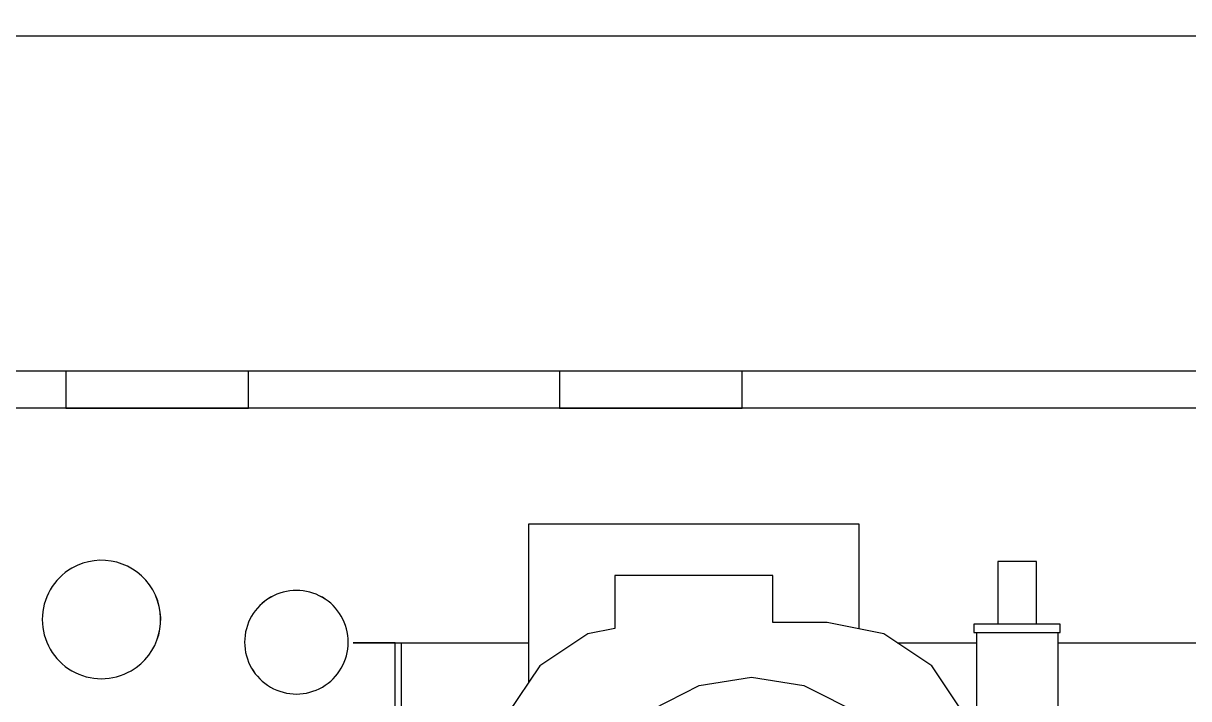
# Model space of a CAD drawing. Header units: millimetres. Extents: x -300 to 383236, y -195106 to -144646.
# Drawn here: x 25734 to 28095, y -162265 to -160896 of the extents above; entities that cross this region are included whole.
import ezdxf

# ---------------------------------------------------------------- set-up
doc = ezdxf.new("R2010")
doc.units = ezdxf.units.MM
doc.header["$LTSCALE"] = 60
doc.layers.add('BACK', color=8, linetype='Continuous')
doc.layers.add('EQUIPMENT', color=253, linetype='Continuous', lineweight=0)

# ---------------------------------------------------------------- blocks, each defined once
blk = doc.blocks.new('A$Cc6299706')
at = {"layer": 'EQUIPMENT', "lineweight": -3}
for points in [[(-40227, 29929.5), (-40227, 29184), (-50227, 29184), (-50227, 34184), (-40227, 34184), (-40227, 33429.5)], [(-44937.5, 33429.5), (-46501.5, 33429.5), (-46501.5, 33209), (-46501.5, 33429.5), (-46551.5, 33429.5), (-46551.5, 33209), (-46551.5, 33429.5), (-46637.5, 33429.5), (-46637.5, 33504.5), (-46853.5, 33504.5)], [(-45519.5, 33504.5), (-46035, 33504.5)], [(-44937.5, 33504.5), (-45149.5, 33504.5)], [(-44519.5, 33504.5), (-45009.5, 33504.5)], [(-42892, 33504.5), (-44149.5, 33504.5)], [(-42892, 33429.5), (-45009.5, 33429.5)], [(-43912.5, 32982.6), (-43912.5, 33194.5), (-44582.5, 33194.5), (-44582.5, 32873.4)], [(-43553.5, 32992), (-43553.5, 33119), (-43631.5, 33119), (-43631.5, 32992)], [(-43677.5, 32631), (-43677.5, 32695.5), (-43700.4, 32810.3), (-43765.4, 32907.6), (-43862.7, 32972.7), (-43977.5, 32995.5), (-44087.5, 32995.5), (-44087.5, 33090.5), (-44407.5, 33090.5), (-44407.5, 32995.5), (-44407.5, 32983.6), (-44462.3, 32972.7), (-44559.7, 32907.6), (-44624.7, 32810.3), (-44647.5, 32695.5), (-44647.5, 32725.5), (-44722.5, 32725.5)], [(-43675, 32975), (-43675, 32631)], [(-43510, 32975), (-43510, 32631)], [(-44852.5, 32714.5), (-44852.5, 32954.5), (-44937.5, 32954.5), (-44582.5, 32954.5)], [(-44839.5, 32714.5), (-44839.5, 32954.5)], [(-43835.5, 32954.5), (-43675, 32954.5)], [(-43510, 32954.5), (-42899.5, 32954.5)], [(-44549.4, 32577.3), (-44408, 32743.1), (-44407.5, 32743.6), (-44332.1, 32819), (-44236.5, 32867.7), (-44130.5, 32884.5), (-44024.5, 32867.7), (-43977.5, 32843.8), (-43928.9, 32819), (-43853, 32743.1), (-43828.8, 32695.5), (-43804.3, 32647.5), (-43787.5, 32541.5), (-43787.5, 32480.4)]]:
    blk.add_lwpolyline(points, dxfattribs=at)
for points in [[(-45149.5, 33504.5), (-45519.5, 33504.5), (-45519.5, 33429.5), (-45149.5, 33429.5)], [(-44149.5, 33504.5), (-44519.5, 33504.5), (-44519.5, 33429.5), (-44149.5, 33429.5)], [(-43680, 32992), (-43680, 32975), (-43505, 32975), (-43505, 32992)]]:
    blk.add_lwpolyline(points, close=True, dxfattribs=at)
for points in [[(-45507.5, 33105.4, 1.000028), (-45387.5, 32897.6, 0.999926)], [(-45105, 33046.4, 1.000014), (-45000, 32864.6, 1.000014)]]:
    blk.add_lwpolyline(points, format="xyb", close=True, dxfattribs=at)
for centre, radius, start, end in [((-45447.5, 33001.5), 120, 119.9976, 300.0009), ((-45447.5, 33001.5), 120, 119.9976, 300.0009), ((-45447.5, 33001.5), 120, 119.9976, 300.0009), ((-45447.5, 33001.5), 120, 119.9976, 300.0009), ((-45447.5, 33001.5), 120, 300.0035, 119.995), ((-45447.5, 33001.5), 120, 300.0035, 119.995), ((-45447.5, 33001.5), 120, 300.0035, 119.995), ((-45447.5, 33001.5), 120, 300.0035, 119.995), ((-45052.5, 32955.5), 105, 300.0002, 120.0018), ((-45052.5, 32955.5), 105, 300.0002, 120.0018), ((-45052.5, 32955.5), 105, 300.0002, 120.0018), ((-45052.5, 32955.5), 105, 300.0002, 120.0018), ((-45052.5, 32955.5), 105, 120.0002, 300.0018), ((-45052.5, 32955.5), 105, 120.0002, 300.0018), ((-45052.5, 32955.5), 105, 120.0002, 300.0018), ((-45052.5, 32955.5), 105, 120.0002, 300.0018)]:
    blk.add_arc(centre, radius, start, end, dxfattribs=at)
blk = doc.blocks.new('A$C44261593')
h = blk.add_hatch()
h.set_pattern_fill('ANSI31', color=253, scale=100)
h.set_pattern_definition([(45, (0, -50460), (-224.5064, 224.5064), [])])
edge = h.paths.add_edge_path()
edge.add_line((-58347, -14256), (-58347, -14056))
edge.add_line((-58347, -14056), (-57547, -14056))
edge.add_line((-57547, -14056), (-57547, -15056))
edge.add_line((-57547, -15056), (-60547, -15056))
edge.add_line((-60547, -15056), (-60547, -31056))
edge.add_line((-60547, -31056), (-57647, -31056))
edge.add_line((-57647, -31056), (-57647, -32268))
edge.add_line((-57647, -32268), (-43347, -32268))
edge.add_line((-43347, -32268), (-43347, -29256))
edge.add_line((-43347, -29256), (-34347, -29256))
edge.add_line((-34347, -29256), (-34347, -14206))
edge.add_line((-34347, -14206), (-33547, -14206))
edge.add_line((-33547, -14206), (-33547, -29256))
edge.add_line((-33547, -29256), (-30497, -29256))
edge.add_line((-30497, -29256), (-30497, -30056))
edge.add_line((-30497, -30056), (-30547, -30056))
edge.add_line((-30547, -30056), (-30547, -34906))
edge.add_line((-30547, -34906), (-30569.2, -34906))
edge.add_arc((-31589.7, -35133.7), 1045.6, 12.5777, 76.5787)
edge.add_line((-31347, -34116.7), (-31347, -30056))
edge.add_line((-31347, -30056), (-42547, -30056))
edge.add_line((-42547, -30056), (-42547, -34906))
edge.add_line((-42547, -34906), (-43347, -34906))
edge.add_line((-43347, -34906), (-43347, -33068))
edge.add_line((-43347, -33068), (-57647, -33068))
edge.add_line((-57647, -33068), (-57647, -34906))
edge.add_line((-57647, -34906), (-58447, -34906))
edge.add_line((-58447, -34906), (-58447, -31856))
edge.add_line((-58447, -31856), (-66197, -31856))
edge.add_line((-66197, -31856), (-66197, -31056))
edge.add_line((-66197, -31056), (-61347, -31056))
edge.add_line((-61347, -31056), (-61347, -14256))
edge.add_line((-61347, -14256), (-58347, -14256))

msp = doc.modelspace()

# ---------------------------------------------------------------- linework, layer by layer
msp.add_lwpolyline([(21113, -160922.1), (31113, -160922.1), (31113, -165922.1), (21113, -165922.1)], close=True)
at = {"layer": 'BACK'}
msp.add_lwpolyline([(21113, -160922.1), (31113, -160922.1), (31113, -165922.1), (21113, -165922.1)], close=True, dxfattribs=at)

# ---------------------------------------------------------------- block references
for name, p in [('A$C44261593', (71340, -144646.1)), ('A$Cc6299706', (71340, -195106.1))]:
    msp.add_blockref(name, p)

doc.saveas('drawing.dxf')
